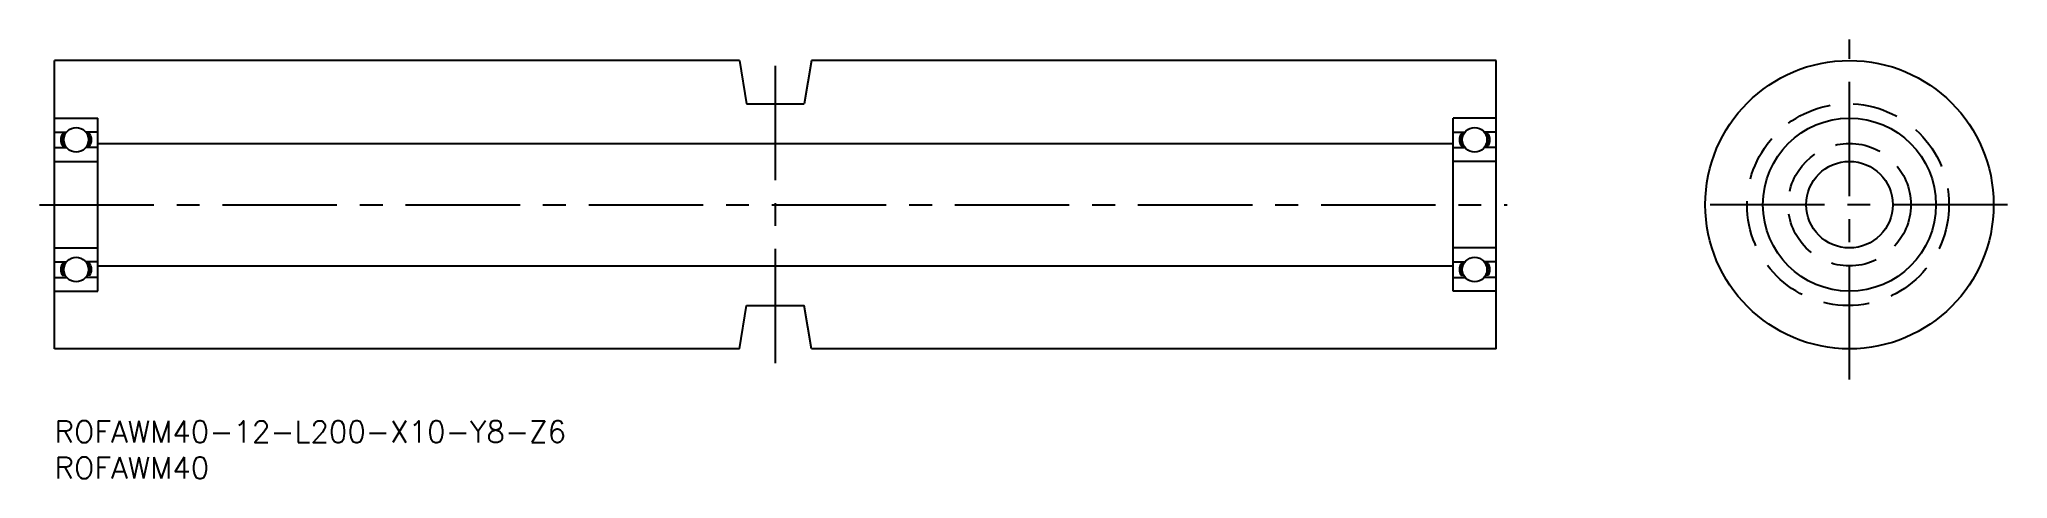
# Model space of a CAD drawing. Extents: x -2 to 271, y -8 to 53.
import ezdxf

# ---------------------------------------------------------------- set-up
doc = ezdxf.new("R2010")
doc.units = 0
doc.header["$LTSCALE"] = 0.5
doc.linetypes.add('CENTER', pattern=[50.8, 31.75, -6.35, 6.35, -6.35])
doc.linetypes.add('DASHED', pattern=[19.05, 12.7, -6.35])
for name, color, linetype in [('MSM_CENTER', 1, 'CENTER'), ('MSM_CONTINUOUS', 7, 'CONTINUOUS'), ('MSM_DASHED', 4, 'DASHED'), ('MSM_PART_NUMBER', 7, 'CONTINUOUS')]:
    doc.layers.add(name, color=color, linetype=linetype)
doc.styles.get("Standard").update_dxf_attribs({"font": 'txt.shx', "height": 3, "bigfont": 'bigfont.shx'})

# ---------------------------------------------------------------- blocks, each defined once
blk = doc.blocks.new('*U47')
at = {"layer": 'MSM_PART_NUMBER'}
blk.add_text('ROFAWM40-12-L200-X10-Y8-Z6', height=3, dxfattribs=at).set_placement((0, -3))
blk = doc.blocks.new('*U48')
at = {"layer": 'MSM_PART_NUMBER'}
blk.add_text('ROFAWM40', height=3, dxfattribs=at).set_placement((0, -8))

msp = doc.modelspace()

# ---------------------------------------------------------------- linework, layer by layer
at = {"layer": 'MSM_CENTER'}
for p, q in [((100, 8), (100, 52)), ((249, 5.77), (249, 52.93)), ((-2.1, 30), (201.5, 30)), ((270.94, 30), (226.67, 30))]:
    msp.add_line(p, q, dxfattribs=at)
at = {"layer": 'MSM_CONTINUOUS'}
for p, q in [((0, 10), (0, 50)), ((95.01, 50), (0, 50)), ((95.01, 50), (96, 44)), ((105.01, 50), (104, 44)), ((200, 50), (105.01, 50)), ((200, 10), (200, 50)), ((96, 44), (104, 44)), ((0, 42), (6, 42)), ((6, 18), (6, 42)), ((194, 18), (194, 42)), ((200, 42), (194, 42)), ((0, 40.08), (1.67, 40.08)), ((1.07, 39.79), (1.48, 39.79)), ((6, 40.08), (4.33, 40.08)), ((4.93, 39.79), (4.52, 39.79)), ((6, 38.5), (194, 38.5)), ((194, 40.08), (195.67, 40.08)), ((195.07, 39.79), (195.48, 39.79)), ((200, 40.08), (198.33, 40.08)), ((198.93, 39.79), (198.52, 39.79)), ((0, 37.92), (1.67, 37.92)), ((0, 36), (6, 36)), ((1.07, 38.21), (1.48, 38.21)), ((6, 37.92), (4.33, 37.92)), ((4.93, 38.21), (4.52, 38.21)), ((194, 37.92), (195.67, 37.92)), ((200, 36), (194, 36)), ((195.07, 38.21), (195.48, 38.21)), ((200, 37.92), (198.33, 37.92)), ((198.93, 38.21), (198.52, 38.21)), ((0, 24), (6, 24)), ((0, 22.08), (1.67, 22.08)), ((6, 22.08), (4.33, 22.08)), ((200, 24), (194, 24)), ((194, 22.08), (195.67, 22.08)), ((200, 22.08), (198.33, 22.08)), ((0, 19.92), (1.67, 19.92)), ((1.07, 21.79), (1.48, 21.79)), ((1.07, 20.21), (1.48, 20.21)), ((6, 19.92), (4.33, 19.92)), ((4.93, 21.79), (4.52, 21.79)), ((4.93, 20.21), (4.52, 20.21)), ((6, 21.5), (194, 21.5)), ((194, 19.92), (195.67, 19.92)), ((195.07, 21.79), (195.48, 21.79)), ((195.07, 20.21), (195.48, 20.21)), ((200, 19.92), (198.33, 19.92)), ((198.93, 21.79), (198.52, 21.79)), ((198.93, 20.21), (198.52, 20.21)), ((0, 18), (6, 18)), ((200, 18), (194, 18)), ((95.01, 10), (96, 16)), ((96, 16), (104, 16)), ((105.01, 10), (104, 16)), ((95.01, 10), (0, 10)), ((200, 10), (105.01, 10))]:
    msp.add_line(p, q, dxfattribs=at)
for centre, radius in [((249, 30), 20), ((249, 30), 12), ((3, 39), 1.71), ((197, 39), 1.71), ((249, 30), 6), ((3, 21), 1.71), ((197, 21), 1.71)]:
    msp.add_circle(centre, radius, dxfattribs=at)
for centre, start, end in [((2.59, 39), 152.4689, 207.5307), ((2.8, 39), 152.469, 207.5305), ((3.2, 39), 332.4695, 27.531), ((3.41, 39), 332.4693, 27.5311), ((196.59, 39), 152.4689, 207.5307), ((196.8, 39), 152.469, 207.5305), ((197.2, 39), 332.4695, 27.531), ((197.41, 39), 332.4693, 27.5311), ((2.59, 21), 152.4693, 207.5311), ((2.8, 21), 152.4695, 207.531), ((3.2, 21), 332.469, 27.5305), ((3.41, 21), 332.4689, 27.5307), ((196.59, 21), 152.4693, 207.5311), ((196.8, 21), 152.4695, 207.531), ((197.2, 21), 332.469, 27.5305), ((197.41, 21), 332.4689, 27.5307)]:
    msp.add_arc(centre, 1.71, start, end, dxfattribs=at)
at = {"layer": 'MSM_DASHED'}
for centre, radius in [((248.8, 30), 14), ((249, 30), 8.5)]:
    msp.add_circle(centre, radius, dxfattribs=at)

# ---------------------------------------------------------------- block references
at = {"layer": 'MSM_CONTINUOUS'}
for name in ['*U47', '*U48']:
    msp.add_blockref(name, (0, 0), dxfattribs=at)

doc.saveas('drawing.dxf')
